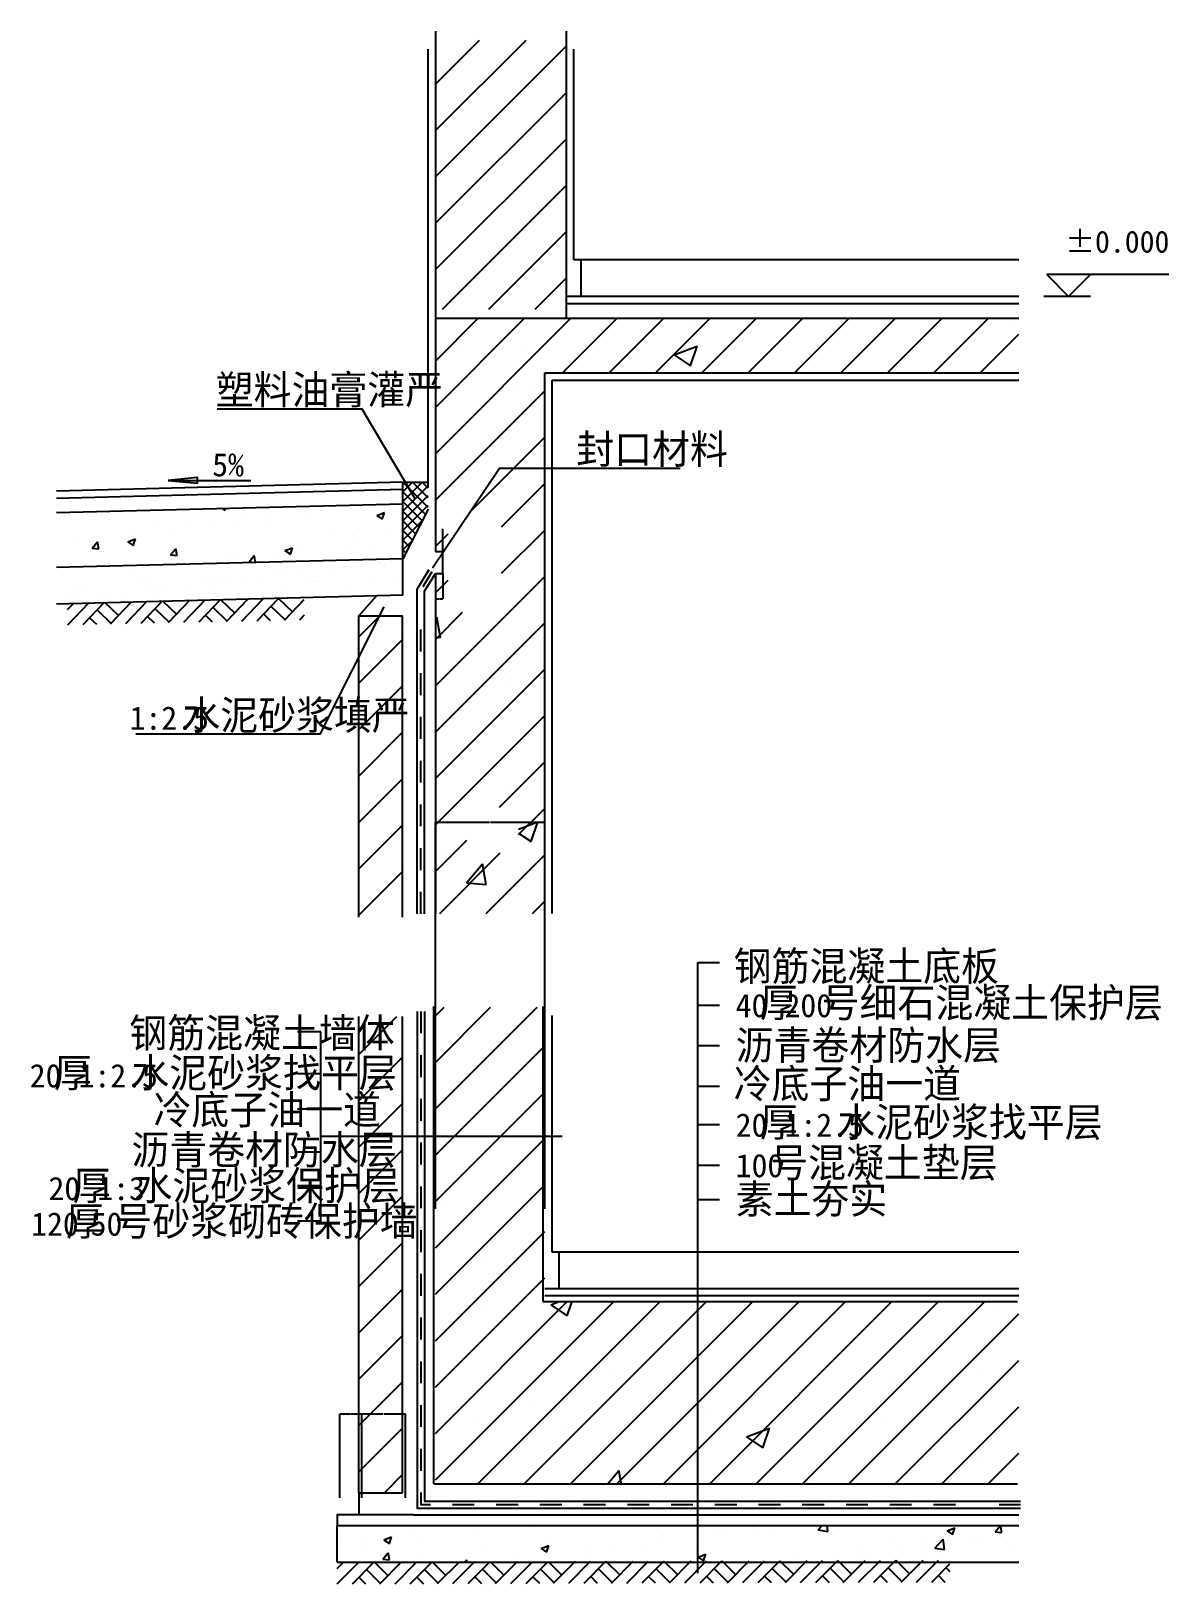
# Model space of a CAD drawing. Header units: metres. Extents: x 15418 to 18540, y 3566 to 7827.
import ezdxf

# ---------------------------------------------------------------- set-up
doc = ezdxf.new("R2010")
doc.units = ezdxf.units.M
for name, color, linetype in [('ZZ-1', 255, 'Continuous'), ('ZZ-11', 6, 'Continuous'), ('ZZ-3', 3, 'Continuous'), ('ZZ-5', 6, 'Continuous'), ('ZZ-6', 7, 'Continuous'), ('ZZ-7', 7, 'Continuous')]:
    doc.layers.add(name, color=color, linetype=linetype)
doc.dimstyles.get("Standard").update_dxf_attribs({"dimtxt": 2.5, "dimasz": 2.5, "dimexe": 1.25, "dimexo": 0.625, "dimtad": 1, "dimcen": 2.5, "dimazin": 3, "dimtfac": 1, "dimtmove": 0, "dimatfit": 3})

# ---------------------------------------------------------------- blocks, each defined once
blk = doc.blocks.new('170417083947348')
for p, q in [((310.37, 2474.12), (682.26, 2846.01)), ((310.37, 2601.4), (554.98, 2846.01)), ((310.37, 2728.68), (427.71, 2846.01)), ((659.54, 2696.01), (809.54, 2846.01)), ((786.82, 2696.01), (936.82, 2846.01)), ((914.1, 2696.01), (1064.1, 2846.01)), ((1020.54, 2821.54), (1020.54, 2821.54)), ((1041.38, 2696.01), (1191.38, 2846.01)), ((1168.66, 2696.01), (1318.66, 2846.01)), ((1295.94, 2696.01), (1445.94, 2846.01)), ((1423.22, 2696.01), (1573.22, 2846.01)), ((1550.5, 2696.01), (1700.5, 2846.01)), ((1677.78, 2696.01), (1827.78, 2846.01)), ((1894.1, 2839.76), (1894.1, 2839.76)), ((381.81, 2772.42), (381.81, 2772.42)), ((965.94, 2745.54), (1028.95, 2769.73)), ((1010.71, 2715.34), (1028.95, 2769.73)), ((1668.79, 2810.1), (1668.79, 2810.1)), ((1805.06, 2696.01), (1911.15, 2802.1)), ((553.09, 2754.06), (553.09, 2754.06)), ((862.25, 2752.12), (862.25, 2752.12)), ((965.94, 2745.54), (1010.7, 2715.34)), ((1100.4, 2735.27), (1100.4, 2735.27)), ((1342.69, 2731.82), (1342.69, 2731.82)), ((1823.13, 2711.52), (1823.13, 2711.52)), ((310.37, 2346.84), (610.37, 2646.84)), ((534.23, 2660.73), (534.23, 2660.73)), ((571.58, 2651.53), (571.58, 2651.53)), ((403.83, 2313.02), (610.37, 2519.56)), ((542.15, 2454.45), (542.15, 2454.45)), ((491.67, 2273.58), (610.37, 2392.28)), ((522.78, 2335.43), (522.78, 2335.43)), ((491.67, 2146.3), (610.37, 2265)), ((310.37, 2219.56), (345.59, 2254.78)), ((310.37, 1837.72), (610.37, 2137.72)), ((531.2, 2154.85), (531.2, 2154.85)), ((310.37, 2092.28), (345.59, 2127.5)), ((310.37, 1965), (385.13, 2039.76)), ((310.37, 2021.48), (314.29, 2026.15)), ((310.37, 1710.44), (610.37, 2010.44)), ((324.7, 1969.74), (314.3, 2026.15)), ((310.37, 1970.99), (324.7, 1969.74)), ((310.37, 1583.16), (610.37, 1883.16)), ((507.94, 1834.75), (507.94, 1834.75)), ((520.26, 1855.24), (520.26, 1855.24)), ((310.37, 1455.89), (610.37, 1755.89)), ((390.11, 1670.36), (390.11, 1670.36)), ((486.24, 1504.47), (610.37, 1628.61)), ((509.32, 1555.64), (509.32, 1555.64)), ((538.5, 1429.45), (610.37, 1501.33)), ((538.5, 1444.31), (590.98, 1464.46)), ((572.74, 1410.07), (590.99, 1464.46)), ((310.37, 1328.61), (396.16, 1414.39)), ((538.5, 1433.17), (572.74, 1410.07)), ((322.24, 1213.19), (488.12, 1379.08)), ((328.88, 1377.27), (328.88, 1377.27)), ((449.52, 1213.19), (610.37, 1374.05)), ((395.78, 1297.47), (439.17, 1349.18)), ((449.58, 1292.76), (439.17, 1349.18)), ((395.78, 1297.47), (449.58, 1292.76)), ((498.37, 1256.03), (498.37, 1256.03)), ((576.8, 1213.19), (610.37, 1246.77))]:
    blk.add_line(p, q)
blk = doc.blocks.new('X0')
for p, q in [((310.37, 310.37), (589.19, 589.19)), ((310.37, 437.65), (461.91, 589.19)), ((310.37, 564.93), (334.63, 589.19)), ((310.37, 183.09), (610.37, 483.09)), ((455, 439.6), (455, 439.6)), ((577.62, 399.85), (577.62, 399.85)), ((310.37, 55.81), (610.37, 355.81)), ((465.54, 357.22), (465.54, 357.22)), ((310.37, -71.46), (610.37, 228.54)), ((310.37, -198.74), (610.37, 101.26)), ((340.86, 44.87), (340.86, 44.87)), ((454.6, 57.62), (454.6, 57.62)), ((310.37, -326.02), (610.37, -26.02)), ((449.82, -107.52), (449.82, -107.52)), ((310.37, -453.3), (610.37, -153.3)), ((469.5, -141.19), (469.5, -141.19)), ((310.37, -707.86), (797.69, -220.54)), ((310.37, -580.58), (670.42, -220.54)), ((424.97, -720.54), (924.97, -220.54)), ((443.65, -241.99), (443.65, -241.99)), ((552.25, -720.54), (1052.25, -220.54)), ((627.22, -227.36), (644.98, -220.54)), ((627.22, -227.36), (671.98, -257.55)), ((671.98, -257.55), (684.4, -220.54)), ((672.49, -235.26), (672.49, -235.26)), ((679.53, -720.54), (1179.53, -220.54)), ((806.81, -720.54), (1306.81, -220.54)), ((934.09, -720.54), (1434.09, -220.54)), ((1061.37, -720.54), (1561.37, -220.54)), ((1188.65, -720.54), (1688.65, -220.54)), ((1315.93, -720.54), (1815.93, -220.54)), ((1443.21, -720.54), (1911.15, -252.6)), ((1843.27, -242.29), (1843.27, -242.29)), ((1318.41, -332.38), (1318.41, -332.38)), ((1570.49, -720.54), (1911.15, -379.88)), ((1816.85, -353.13), (1816.85, -353.13)), ((793.54, -422.48), (793.54, -422.48)), ((1362.25, -410.74), (1362.25, -410.74)), ((1795.59, -411.21), (1795.59, -411.21)), ((1570.29, -440.87), (1570.29, -440.87)), ((581.12, -498.08), (581.12, -498.08)), ((900.16, -474.11), (900.16, -474.11)), ((1697.77, -720.54), (1911.15, -507.16)), ((432.71, -541.59), (432.71, -541.59)), ((1001.89, -515.7), (1001.89, -515.7)), ((1061.56, -518.38), (1061.56, -518.38)), ((1542, -538.68), (1542, -538.68)), ((435.73, -590.24), (435.73, -590.24)), ((661.03, -560.57), (661.03, -560.57)), ((1164.43, -589.71), (1227.45, -565.52)), ((1164.43, -589.71), (1209.2, -619.91)), ((1209.2, -619.91), (1227.45, -565.53)), ((1825.05, -720.54), (1911.15, -634.44)), ((1805.9, -652.73), (1805.9, -652.73)), ((781.24, -720.54), (813.8, -681.74)), ((820.95, -720.54), (813.8, -681.74)), ((1351.31, -710.35), (1351.31, -710.35))]:
    blk.add_line(p, q)
blk = doc.blocks.new('X2')
for p, q in [((125.01, -847.01), (125.01, -847.01)), ((169.16, -849.21), (190.17, -841.14)), ((169.16, -849.21), (184.08, -859.27)), ((184.08, -859.27), (190.17, -841.14)), ((238.63, -832.05), (238.63, -832.05)), ((428.55, -835.99), (428.55, -835.99)), ((580.08, -816.79), (580.08, -816.79)), ((612.66, -840.54), (612.66, -840.54)), ((758.23, -811.44), (758.23, -811.44)), ((916.08, -850.8), (916.08, -850.8)), ((918.38, -818.21), (918.38, -818.21)), ((1078.52, -824.97), (1078.52, -824.97)), ((1105.54, -825.85), (1105.54, -825.85)), ((1180.65, -815.97), (1180.65, -815.97)), ((1193.63, -831.34), (1193.63, -831.34)), ((1238.67, -831.74), (1238.67, -831.74)), ((1298.39, -810.54), (1298.43, -810.57)), ((1298.43, -810.57), (1298.44, -810.54)), ((1360.24, -822.41), (1371.62, -810.54)), ((1360.24, -822.41), (1386.92, -826.54)), ((1386.92, -826.54), (1385.06, -810.54)), ((1398.82, -838.51), (1398.82, -838.51)), ((1558.96, -845.27), (1558.96, -845.27)), ((1650, -839.35), (1650, -839.35)), ((1680.41, -872.06), (1703.78, -847.71)), ((1707.09, -876.2), (1703.77, -847.71)), ((1714.64, -824.53), (1735.65, -816.46)), ((1714.64, -824.53), (1729.57, -834.59)), ((1719.11, -852.04), (1719.11, -852.04)), ((1729.57, -834.59), (1735.65, -816.46)), ((1783, -844.6), (1783, -844.6)), ((1805.39, -847.26), (1805.39, -847.26)), ((1846.3, -827.58), (1860.6, -810.54)), ((1846.3, -827.58), (1864.23, -829.15)), ((1858.1, -834.71), (1858.1, -834.71)), ((1864.23, -829.15), (1860.8, -810.54)), ((49.9, -856.9), (49.9, -856.9)), ((118.7, -879.61), (118.7, -879.61)), ((166.5, -902.63), (180.96, -885.39)), ((184.43, -904.2), (180.96, -885.39)), ((274.52, -857.11), (274.52, -857.11)), ((437.7, -870.57), (437.7, -870.57)), ((600.3, -873.23), (621.3, -865.17)), ((600.3, -873.23), (615.22, -883.3)), ((615.22, -883.3), (621.3, -865.17)), ((727.36, -875.64), (727.36, -875.64)), ((732.25, -894.16), (732.25, -894.16)), ((802.46, -865.75), (802.46, -865.75)), ((886.28, -873.04), (886.28, -873.04)), ((1031.44, -897.26), (1052.44, -889.2)), ((1037.81, -853.83), (1037.81, -853.83)), ((1046.36, -907.33), (1052.44, -889.2)), ((1404.81, -894.39), (1404.81, -894.39)), ((1475.05, -869.38), (1475.05, -869.38)), ((1479.91, -884.5), (1479.91, -884.5)), ((1495.54, -890.88), (1495.54, -890.88)), ((1593.53, -869.54), (1593.53, -869.54)), ((1651.36, -868.39), (1651.36, -868.39)), ((1680.41, -872.06), (1707.09, -876.2)), ((1879.26, -858.81), (1879.26, -858.81)), ((1896.85, -875.19), (1896.85, -875.19)), ((166.5, -902.63), (184.43, -904.2)), ((262.74, -900.6), (262.74, -900.6)), ((390.84, -910.54), (396.14, -904.22)), ((397.31, -910.54), (396.14, -904.22)), ((537.89, -900.59), (537.89, -900.59)), ((1031.44, -897.26), (1046.36, -907.32)), ((1300.09, -899.41), (1300.09, -899.41)), ((1344.01, -910.08), (1344.01, -910.08)), ((1721.89, -905.22), (1721.89, -905.22))]:
    blk.add_line(p, q)
blk = doc.blocks.new('X6')
for p, q in [((100.37, 1627.72), (157.85, 1685.2)), ((100.37, 1500.44), (220.37, 1620.44)), ((100.37, 1373.16), (220.37, 1493.16)), ((100.37, 1245.89), (220.37, 1365.89)), ((100.37, 1118.61), (220.37, 1238.61)), ((100.37, 991.33), (220.37, 1111.33)), ((100.37, 864.05), (220.37, 984.05)), ((100.27, 482.11), (204.48, 586.31)), ((100.27, 354.83), (220.27, 474.83)), ((100.27, 227.55), (220.27, 347.55)), ((100.27, 100.27), (220.27, 220.27)), ((100.27, -27.01), (220.27, 92.99)), ((100.27, -154.28), (220.27, -34.28)), ((100.27, -281.56), (220.27, -161.56)), ((100.27, -408.84), (220.27, -288.84)), ((100.27, -536.12), (220.27, -416.12)), ((100.27, -663.4), (220.27, -543.4)), ((170.42, -720.54), (220.27, -670.68))]:
    blk.add_line(p, q)
blk = doc.blocks.new('X1')
for p, q in [((148.41, 2394.07), (148.41, 2394.07)), ((-623.06, 2354.74), (-623.06, 2354.74)), ((-604.07, 2368.23), (-604.07, 2368.23)), ((-462.91, 2347.97), (-462.91, 2347.97)), ((-272.77, 2383.47), (-266.48, 2379.22)), ((-266.48, 2379.22), (-264.99, 2383.67)), ((-229.78, 2344.28), (-229.78, 2344.28)), ((-222.3, 2353.22), (-222.3, 2353.22)), ((-154.67, 2354.17), (-154.67, 2354.17)), ((-66.48, 2375.71), (-66.48, 2375.71)), ((-41.05, 2369.13), (-41.05, 2369.13)), ((149.74, 2365.26), (170.74, 2373.33)), ((149.74, 2365.26), (164.66, 2355.2)), ((164.66, 2355.2), (170.74, 2373.33)), ((-533.47, 2292.53), (-512.46, 2300.59)), ((-532.86, 2304.38), (-532.86, 2304.38)), ((-527.86, 2312.89), (-527.86, 2312.89)), ((-518.55, 2282.46), (-512.46, 2300.59)), ((-419.24, 2319.34), (-419.24, 2319.34)), ((-373.83, 2334.01), (-373.83, 2334.01)), ((-302.77, 2341.2), (-302.77, 2341.2)), ((-142.62, 2334.44), (-142.62, 2334.44)), ((17.53, 2327.67), (17.53, 2327.67)), ((83.36, 2309.36), (83.36, 2309.36)), ((177.67, 2320.9), (177.67, 2320.9)), ((-683.68, 2290.4), (-683.68, 2290.4)), ((-631.43, 2275.4), (-616.97, 2292.64)), ((-631.43, 2275.4), (-613.5, 2273.83)), ((-613.5, 2273.83), (-616.97, 2292.64)), ((-607.96, 2294.49), (-607.96, 2294.49)), ((-533.47, 2292.53), (-518.55, 2282.46)), ((-416.25, 2256.58), (-401.79, 2273.81)), ((-398.32, 2255.01), (-401.79, 2273.81)), ((-102.33, 2268.5), (-81.33, 2276.57)), ((-102.33, 2268.5), (-87.41, 2258.44)), ((-91.59, 2279.32), (-91.59, 2279.32)), ((-87.41, 2258.44), (-81.32, 2276.57)), ((-70.13, 2275.84), (-70.13, 2275.84)), ((69.49, 2275.75), (69.49, 2275.75)), ((83.9, 2296.97), (83.9, 2296.97)), ((144.59, 2285.64), (144.59, 2285.64)), ((-416.25, 2256.58), (-398.32, 2255.01)), ((-377.48, 2234.15), (-377.48, 2234.15)), ((-266.55, 2249.29), (-266.55, 2249.29)), ((-233.6, 2235.85), (-233.6, 2235.85)), ((-225.94, 2253.35), (-225.94, 2253.35)), ((-201.08, 2237.75), (-186.61, 2254.99)), ((-201.08, 2237.75), (-183.14, 2236.18)), ((-183.14, 2236.18), (-186.61, 2254.99)), ((-119.98, 2250.81), (-119.98, 2250.81))]:
    blk.add_line(p, q)
blk = doc.blocks.new('X4')
for p, q in [((-388.02, 1884.7), (-388.02, 1884.7)), ((-201.17, 1885.04), (-201.17, 1885.04)), ((-14.32, 1885.38), (-14.32, 1885.38)), ((28.29, 1876.46), (28.29, 1876.46)), ((58.97, 1896), (58.97, 1896)), ((59.52, 1880.58), (59.52, 1880.58)), ((108.3, 1887), (108.3, 1887)), ((158.28, 1891.7), (158.28, 1891.7)), ((172.53, 1885.72), (172.53, 1885.72)), ((189.79, 1897.73), (189.79, 1897.73)), ((-516.86, 1856.54), (-516.86, 1856.54)), ((-505.8, 1846.41), (-505.8, 1846.41)), ((-485.98, 1833.37), (-485.98, 1833.37)), ((-328.92, 1835.38), (-328.92, 1835.38)), ((-294.72, 1833.94), (-294.72, 1833.94)), ((-273.23, 1851.24), (-273.23, 1851.24)), ((-263.49, 1838.05), (-263.49, 1838.05)), ((-214.71, 1844.47), (-214.71, 1844.47)), ((-175.44, 1834.64), (-175.44, 1834.64)), ((-133.22, 1855.2), (-133.22, 1855.2)), ((-101.99, 1859.31), (-101.99, 1859.31)), ((-53.21, 1865.73), (-53.21, 1865.73)), ((-33.14, 1849.18), (-33.14, 1849.18)), ((-22.08, 1839.04), (-22.08, 1839.04)), ((-13.38, 1840.48), (-13.38, 1840.48)), ((143.67, 1842.48), (143.67, 1842.48)), ((210.48, 1843.87), (210.48, 1843.87)), ((-697.22, 1803.88), (-697.22, 1803.88)), ((-686.16, 1793.75), (-686.16, 1793.75)), ((-670.63, 1825.99), (-670.63, 1825.99)), ((-648.03, 1827.54), (-648.03, 1827.54)), ((-617.74, 1791.41), (-617.74, 1791.41)), ((-586.51, 1795.52), (-586.51, 1795.52)), ((-537.73, 1801.95), (-537.73, 1801.95)), ((-483.78, 1826.33), (-483.78, 1826.33)), ((-456.23, 1812.68), (-456.23, 1812.68)), ((-453.6, 1798.58), (-453.6, 1798.58)), ((-425, 1816.79), (-425, 1816.79)), ((-376.22, 1823.21), (-376.22, 1823.21)), ((-296.93, 1826.67), (-296.93, 1826.67)), ((-213.51, 1796.52), (-213.51, 1796.52)), ((-110.08, 1827.01), (-110.08, 1827.01)), ((76.76, 1827.35), (76.76, 1827.35)), ((-699.23, 1780.68), (-699.23, 1780.68))]:
    blk.add_line(p, q)
blk = doc.blocks.new('_ARROW')
blk.add_lwpolyline([(0, 0), (-1, 0.1), (-1, -0.1), (-1, -0.1), (0, 0)])
blk = doc.blocks.new('X5')
for p, q in [((221.03, 2058.8), (274.06, 2111.84)), ((221.03, 2085.32), (247.54, 2111.84)), ((290.37, 2042.49), (221.03, 2111.84)), ((221.03, 2032.29), (290.37, 2101.64)), ((290.37, 2069.01), (247.54, 2111.84)), ((290.37, 2095.52), (274.06, 2111.84)), ((282.98, 2023.36), (221.03, 2085.32)), ((221.03, 2005.77), (290.37, 2075.12)), ((274.03, 2005.8), (221.03, 2058.8)), ((221.03, 1979.26), (290.37, 2048.6)), ((265.08, 1988.24), (221.03, 2032.29)), ((256.12, 1970.68), (221.03, 2005.77)), ((221.03, 1952.74), (273.97, 2005.68)), ((247.17, 1953.11), (221.03, 1979.26)), ((238.21, 1935.55), (221.03, 1952.74)), ((221.03, 1926.22), (246.39, 1951.59)), ((229.26, 1917.99), (221.03, 1926.22))]:
    blk.add_line(p, q)
blk = doc.blocks.new('X3')
for p, q in [((306.47, 3361.17), (554.47, 3609.17)), ((306.47, 3488.45), (427.19, 3609.17)), ((306.47, 3233.89), (666.47, 3593.89)), ((306.47, 3106.61), (666.47, 3466.61)), ((306.47, 2979.34), (666.47, 3339.34)), ((325.17, 2870.76), (666.47, 3212.06)), ((452.45, 2870.76), (666.47, 3084.78)), ((579.73, 2870.76), (666.47, 2957.5))]:
    blk.add_line(p, q)
blk = doc.blocks.new('*D1')
for p, q in [((16265.59, 3802.51), (16265.59, 4033.08)), ((16265.84, 4033.08), (16294.59, 4033.08)), ((16296.59, 4033.08), (16325.34, 4033.08)), ((16325.59, 3802.51), (16325.59, 4033.08))]:
    blk.add_line(p, q)
at = {"layer": 'Defpoints'}
for p in [(16265.59, 4033.08), (16265.59, 3802.51), (16325.59, 3802.51)]:
    blk.add_point(p, dxfattribs=at)
at = {"layer": 'ZZ-3', "insert": (16295.59, 4033.08), "char_height": 1, "attachment_point": 5}
blk.add_mtext('60', dxfattribs=at)
blk = doc.blocks.new('*D2')
for p, q in [((16676.13, 5655.09), (16527.38, 5655.09)), ((16527.63, 4595.09), (16527.63, 5655.09)), ((16827.88, 5655.09), (16679.13, 5655.09)), ((16827.63, 4595.09), (16827.63, 5655.09))]:
    blk.add_line(p, q)
at = {"layer": 'Defpoints'}
for p in [(16827.63, 5655.09), (16527.63, 4595.09), (16827.63, 4595.09)]:
    blk.add_point(p, dxfattribs=at)
at = {"layer": 'ZZ-3', "insert": (16677.63, 5655.09), "char_height": 1, "attachment_point": 5}
blk.add_mtext('300', dxfattribs=at)
blk = doc.blocks.new('*D3')
for p, q in [((16325.59, 3802.51), (16325.59, 4033.08)), ((16325.84, 4033.08), (16384.09, 4033.08)), ((16387.09, 4033.08), (16445.34, 4033.08)), ((16445.59, 3802.51), (16445.59, 4033.08))]:
    blk.add_line(p, q)
at = {"layer": 'Defpoints'}
for p in [(16325.59, 4033.08), (16325.59, 3802.51), (16445.59, 3802.51)]:
    blk.add_point(p, dxfattribs=at)
at = {"layer": 'ZZ-3', "insert": (16385.59, 4033.08), "char_height": 1, "attachment_point": 5}
blk.add_mtext('120', dxfattribs=at)
blk = doc.blocks.new('*D4')
for p, q in [((16527.92, 6338.81), (16527.92, 6268.64)), ((16547.92, 6338.81), (16547.92, 6268.64)), ((16528.17, 6268.64), (16536.92, 6268.64)), ((16538.92, 6268.64), (16547.67, 6268.64))]:
    blk.add_line(p, q)
at = {"layer": 'Defpoints'}
for p in [(16527.92, 6338.81), (16547.92, 6338.81), (16527.92, 6268.64)]:
    blk.add_point(p, dxfattribs=at)
at = {"layer": 'ZZ-3', "insert": (16537.92, 6268.64), "char_height": 1, "attachment_point": 5}
blk.add_mtext('20', dxfattribs=at)
blk = doc.blocks.new('*D5')
for p, q in [((16547.27, 6461), (16547.02, 6461)), ((16547.52, 6338.35), (16547.52, 6461)), ((16547.52, 6398.35), (16547.52, 6461)), ((16547.52, 6461), (16547.52, 6461)), ((16547.77, 6461), (16548.02, 6461))]:
    blk.add_line(p, q)
at = {"layer": 'Defpoints'}
for p in [(16547.52, 6461), (16547.52, 6398.35), (16547.52, 6338.35)]:
    blk.add_point(p, dxfattribs=at)
at = {"layer": 'ZZ-3', "insert": (16547.52, 6462.125), "char_height": 1, "attachment_point": 5}
blk.add_mtext('0', dxfattribs=at)

msp = doc.modelspace()

# ---------------------------------------------------------------- linework, layer by layer
at = {"layer": 'ZZ-1'}
for p, q in [((16527.52, 7826.72), (16527.52, 6398.81)), ((16887.52, 7038.81), (16887.52, 7826.72)), ((16527.52, 7038.81), (18128.29, 7038.81)), ((16827.52, 6888.81), (18128.29, 6888.81)), ((16827.52, 5405.99), (16827.52, 6888.81)), ((16438.17, 6278.81), (16438.17, 6588.81)), ((16438.17, 6528.81), (15487.88, 6504.67)), ((16527.52, 6398.81), (16547.52, 6398.81)), ((16547.52, 6338.81), (16547.52, 6398.81)), ((16438.17, 6378.81), (15487.88, 6354.67)), ((16527.52, 6338.81), (16527.52, 5405.99)), ((16527.52, 6338.81), (16547.52, 6338.81)), ((16317.52, 5395.49), (16317.52, 6222.18)), ((16317.52, 6222.18), (16437.52, 6222.18)), ((16437.52, 5395.49), (16437.52, 6222.18)), ((16317.42, 3816.43), (16317.42, 5123.29)), ((16437.42, 3816.43), (16437.42, 5123.29)), ((16523.62, 3841.18), (16523.62, 5150.91)), ((16823.62, 4341.18), (16823.62, 5150.91)), ((16823.62, 4341.18), (18124.39, 4341.18)), ((16523.62, 3841.18), (18124.39, 3841.18)), ((16317.42, 3816.43), (16437.42, 3816.43)), ((16257.52, 3726.43), (18128.29, 3726.43)), ((16257.52, 3626.43), (16257.52, 3726.43)), ((16257.52, 3626.43), (18128.29, 3626.43))]:
    msp.add_line(p, q, dxfattribs=at)
at = {"layer": 'ZZ-11'}
for points in [[(16477.84, 5404.97), (16477.84, 6295.3), (16510.4, 6349.16)], [(16494.29, 6303.18), (16518.96, 6343.98)], [(16497.84, 5404.97), (16497.84, 6289.72), (16527.52, 6338.81)], [(16487.84, 6124.97), (16487.84, 6184.97)], [(16487.84, 6004.97), (16487.84, 6064.97)], [(16487.84, 5884.97), (16487.84, 5944.97)], [(16487.84, 5764.97), (16487.84, 5824.97)], [(16487.84, 5644.97), (16487.84, 5704.97)], [(16487.84, 5524.97), (16487.84, 5584.97)], [(16487.84, 5404.97), (16487.84, 5464.97)], [(16477.34, 5137.07), (16477.34, 3773.97), (18133.14, 3773.97)], [(16487.34, 5137.07), (16487.34, 5077.07)], [(16497.34, 5137.07), (16497.34, 3793.97), (18133.14, 3793.97)], [(16487.34, 5017.07), (16487.34, 4957.07)], [(16487.34, 4897.07), (16487.34, 4837.07)], [(16487.34, 4777.07), (16487.34, 4717.07)], [(16487.34, 4657.07), (16487.34, 4597.07)], [(16487.34, 4537.07), (16487.34, 4477.07)], [(16487.34, 4417.07), (16487.34, 4357.07)], [(16487.34, 4297.07), (16487.34, 4237.07)], [(16487.34, 4177.07), (16487.34, 4117.07)], [(16487.34, 4057.07), (16487.34, 3997.07)], [(16487.34, 3937.07), (16487.34, 3877.07)], [(16487.34, 3817.07), (16487.34, 3783.97), (16514.25, 3783.97)], [(16574.25, 3783.97), (16634.25, 3783.97)], [(16694.25, 3783.97), (16754.25, 3783.97)], [(16814.25, 3783.97), (16874.25, 3783.97)], [(16934.25, 3783.97), (16994.25, 3783.97)], [(17054.25, 3783.97), (17114.25, 3783.97)], [(17174.25, 3783.97), (17234.25, 3783.97)], [(17294.25, 3783.97), (17354.25, 3783.97)], [(17414.25, 3783.97), (17474.25, 3783.97)], [(17534.25, 3783.97), (17594.25, 3783.97)], [(17654.25, 3783.97), (17714.25, 3783.97)], [(17774.25, 3783.97), (17834.25, 3783.97)], [(17894.25, 3783.97), (17954.25, 3783.97)], [(18074.25, 3783.97), (18133.14, 3783.97)]]:
    msp.add_lwpolyline(points, dxfattribs=at)
at = {"layer": 'ZZ-3'}
for p, q in [((18540.28, 7158.81), (18204.85, 7158.81)), ((18264.85, 7098.81), (18204.85, 7158.81)), ((18324.85, 7158.81), (18264.85, 7098.81)), ((18324.85, 7098.81), (18196.57, 7098.81)), ((17247.66, 3595.73), (17247.66, 5271.41)), ((17247.66, 5271.41), (17306.94, 5271.41)), ((17247.66, 5154.7), (17306.94, 5154.7)), ((16213.24, 5081.09), (16149.47, 5081.09)), ((16213.24, 4558.61), (16213.24, 5081.09)), ((17247.66, 5043.54), (17306.94, 5043.54)), ((16213.24, 4965.68), (16149.47, 4965.68)), ((17247.66, 4932.39), (17306.94, 4932.39)), ((16213.24, 4868.62), (16149.47, 4868.62)), ((17247.66, 4826.79), (17306.94, 4826.79)), ((16874.94, 4794.28), (16213.24, 4794.28)), ((16213.24, 4750.58), (16149.47, 4750.58)), ((17247.66, 4715.63), (17306.94, 4715.63)), ((16213.24, 4658.77), (16149.47, 4658.77)), ((17247.66, 4621.15), (17306.94, 4621.15)), ((16213.24, 4561.72), (16149.47, 4561.72))]:
    msp.add_line(p, q, dxfattribs=at)
for points in [[(16472.03, 6543.44), (16326.59, 6789.64), (15928.85, 6789.64)], [(16519.66, 6354.22), (16703.55, 6627.17), (17199.25, 6627.17)], [(15794.33, 6594.12), (16021.44, 6594.12)], [(16385.95, 6246.82), (16210.76, 5897.4), (15705.53, 5897.4)]]:
    msp.add_lwpolyline(points, dxfattribs=at)
at = {"layer": 'ZZ-5'}
for p, q in [((16507.52, 6574.83), (16507.52, 7777.22)), ((16907.52, 7198.81), (16907.52, 7777.22)), ((18128.29, 7198.81), (16907.52, 7198.81)), ((16927.52, 7098.81), (16927.52, 7198.81)), ((16847.52, 6868.81), (18128.29, 6868.81)), ((16847.52, 5405.99), (16847.52, 6868.81)), ((16438.17, 6588.81), (16507.52, 6588.81)), ((16507.52, 6514.83), (16438.17, 6378.81)), ((16847.52, 4476.43), (16847.52, 5126.16)), ((18128.29, 4476.43), (16847.52, 4476.43)), ((16867.52, 4376.43), (16867.52, 4476.43))]:
    msp.add_line(p, q, dxfattribs=at)
at = {"layer": 'ZZ-7'}
for p, q in [((18128.29, 7098.81), (16887.52, 7098.81)), ((18128.29, 7078.81), (16887.52, 7078.81)), ((16438.17, 6588.81), (15487.88, 6564.67)), ((16438.17, 6568.81), (15487.88, 6544.67)), ((16438.17, 6278.81), (15487.88, 6254.67)), ((15720.18, 6202.09), (15778.85, 6263.39)), ((15778.85, 6263.39), (15817.16, 6226.72)), ((15795.16, 6203.73), (15853.83, 6265.04)), ((15837.15, 6204.66), (15895.82, 6265.96)), ((15879.14, 6205.58), (15937.81, 6266.88)), ((15937.81, 6266.88), (15976.12, 6230.22)), ((15954.12, 6207.23), (16012.79, 6268.53)), ((15996.11, 6208.15), (16054.78, 6269.46)), ((16038.1, 6209.07), (16096.77, 6270.38)), ((16096.77, 6270.38), (16135.09, 6233.71)), ((16113.09, 6210.72), (16167.07, 6267.14)), ((16317.52, 6222.18), (16367.51, 6278.81)), ((15518.31, 6239.66), (15535.91, 6258.05)), ((15519.23, 6197.67), (15577.9, 6258.97)), ((15561.22, 6198.59), (15619.89, 6259.9)), ((15599.35, 6238.44), (15637.67, 6201.77)), ((15619.89, 6259.9), (15658.2, 6223.23)), ((15636.2, 6200.24), (15694.87, 6261.54)), ((15678.19, 6201.16), (15736.86, 6262.47)), ((15737.78, 6220.48), (15756.17, 6202.88)), ((15758.31, 6241.93), (15796.63, 6205.27)), ((15896.74, 6223.97), (15915.13, 6206.37)), ((15917.28, 6245.43), (15955.59, 6208.76)), ((16055.7, 6227.47), (16074.09, 6209.87)), ((16076.24, 6248.92), (16114.55, 6212.25)), ((16155.08, 6211.64), (16168, 6225.15)), ((15578.82, 6216.98), (15597.21, 6199.38)), ((18128.29, 4376.43), (16827.52, 4376.43)), ((18128.29, 4356.43), (16827.52, 4356.43)), ((16317.42, 3816.43), (16317.42, 3756.43)), ((16467.52, 3756.43), (18128.29, 3756.43)), ((16257.57, 3608.43), (16275.52, 3626.49)), ((16257.71, 3566.43), (16317.52, 3626.62)), ((16299.71, 3566.57), (16359.52, 3626.76)), ((16359.52, 3626.76), (16397.14, 3589.37)), ((16374.71, 3566.8), (16434.52, 3626.99)), ((16416.71, 3566.94), (16476.52, 3627.13)), ((16458.71, 3567.07), (16518.52, 3627.26)), ((16518.52, 3627.26), (16556.13, 3589.88)), ((16533.71, 3567.31), (16593.52, 3627.5)), ((16575.71, 3567.44), (16635.52, 3627.63)), ((16617.71, 3567.57), (16677.51, 3627.76)), ((16677.51, 3627.76), (16715.13, 3590.38)), ((16692.7, 3567.81), (16752.51, 3628)), ((16734.7, 3567.94), (16794.51, 3628.13)), ((16776.7, 3568.08), (16836.51, 3628.27)), ((16836.51, 3628.27), (16874.13, 3590.88)), ((16851.7, 3568.31), (16911.51, 3628.5)), ((16893.7, 3568.45), (16953.51, 3628.64)), ((16935.7, 3568.58), (16995.51, 3628.77)), ((16995.51, 3628.77), (17033.13, 3591.39)), ((17010.7, 3568.82), (17070.51, 3629.01)), ((17052.7, 3568.95), (17112.51, 3629.14)), ((17094.7, 3569.08), (17154.51, 3629.27)), ((17154.51, 3629.27), (17192.13, 3591.89)), ((17169.7, 3569.32), (17229.51, 3629.51)), ((17211.7, 3569.45), (17271.51, 3629.64)), ((17253.7, 3569.59), (17313.51, 3629.77)), ((17313.51, 3629.77), (17351.13, 3592.39)), ((17328.7, 3569.82), (17388.51, 3630.01)), ((17370.7, 3569.96), (17430.51, 3630.15)), ((17412.7, 3570.09), (17472.51, 3630.28)), ((17472.51, 3630.28), (17510.13, 3592.9)), ((17487.7, 3570.33), (17547.51, 3630.52)), ((17529.7, 3570.46), (17589.51, 3630.65)), ((17571.7, 3570.59), (17631.51, 3630.78)), ((17631.51, 3630.78), (17669.13, 3593.4)), ((17646.7, 3570.83), (17706.51, 3631.02)), ((17688.7, 3570.96), (17748.51, 3631.15)), ((17730.7, 3571.09), (17790.51, 3631.28)), ((17790.51, 3631.28), (17828.13, 3593.9)), ((17805.7, 3571.33), (17865.51, 3631.52)), ((17847.7, 3571.47), (17907.51, 3631.65)), ((17889.7, 3571.6), (17939.07, 3621.28)), ((16317.65, 3584.62), (16335.71, 3566.68)), ((16338.58, 3605.69), (16376.2, 3568.31)), ((16476.65, 3585.13), (16494.71, 3567.18)), ((16497.58, 3606.19), (16535.2, 3568.81)), ((16635.65, 3585.63), (16653.71, 3567.69)), ((16656.58, 3606.7), (16694.2, 3569.31)), ((16794.65, 3586.13), (16812.7, 3568.19)), ((16815.58, 3607.2), (16853.2, 3569.82)), ((16953.65, 3586.64), (16971.7, 3568.69)), ((16974.58, 3607.7), (17012.2, 3570.32)), ((17112.65, 3587.14), (17130.7, 3569.2)), ((17133.58, 3608.21), (17171.2, 3570.82)), ((17271.64, 3587.64), (17289.7, 3569.7)), ((17292.58, 3608.71), (17330.2, 3571.33)), ((17430.64, 3588.15), (17448.7, 3570.2)), ((17451.58, 3609.21), (17489.2, 3571.83)), ((17589.64, 3588.65), (17607.7, 3570.71)), ((17610.58, 3609.71), (17648.2, 3572.33)), ((17748.64, 3589.15), (17766.7, 3571.21)), ((17769.58, 3610.22), (17807.19, 3572.84)), ((17907.64, 3589.65), (17925.7, 3571.71)), ((17928.58, 3610.72), (17939.13, 3600.23))]:
    msp.add_line(p, q, dxfattribs=at)
msp.add_lwpolyline([(16467.52, 3756.43), (16257.52, 3756.43), (16257.52, 3726.43)], dxfattribs=at)

# ---------------------------------------------------------------- block references
at = {"layer": 'ZZ-3', "xscale": 80, "yscale": 80, "zscale": 80, "rotation": 180}
msp.add_blockref('_ARROW', (15794.33, 6594.12), dxfattribs=at)
at = {"layer": 'ZZ-7'}
for name, p in [('X3', (16221.71, 4192.8)), ('170417083947348', (16217.14, 4192.8)), ('X5', (16217.14, 4476.97)), ('X1', (16217.14, 4132.8)), ('X4', (16217.14, 4476.97)), ('X6', (16217.14, 4536.97)), ('X0', (16217.14, 4559.74)), ('X2', (16217.14, 4536.97))]:
    msp.add_blockref(name, p, dxfattribs=at)

# ---------------------------------------------------------------- texts
at = {"layer": 'ZZ-3'}
msp.add_text('%%p0.000', height=60, dxfattribs=at).set_placement((18255.78, 7218.81))
at = {"layer": 'ZZ-6'}
for s, height, p in [('塑料油膏灌严', 80, (15924.67, 6802.79)), ('封口材料', 80, (16914.09, 6639.71)), ('5%', 64, (15915.21, 6605.1)), ('1:2.5', 64, (15688.36, 5909.95)), ('水泥砂浆填严', 80, (15833.21, 5909.95)), ('钢筋混凝土底板', 80, (17345.87, 5221.39)), ('厚', 80, (17417.78, 5121.35)), ('号细石混凝土保护层', 80, (17587.36, 5121.35)), ('40', 64, (17351.43, 5121.35)), ('200', 64, (17485.45, 5121.35)), ('钢筋混凝土墙体', 80, (15687.64, 5038.15)), ('沥青卷材防水层', 80, (17351.43, 5004.64)), ('20', 64, (15414.36, 4928.88)), ('厚', 80, (15480.71, 4928.88)), ('1:2.5', 64, (15548.38, 4928.88)), ('水泥砂浆找平层', 80, (15693.23, 4928.88)), ('冷底子油一道', 80, (17345.87, 4899.04)), ('冷底子油一道', 80, (15754.04, 4827.34)), ('20', 64, (17351.43, 4793.44)), ('厚', 80, (17417.78, 4793.44)), ('1:2.5', 64, (17485.45, 4793.44)), ('水泥砂浆找平层', 80, (17630.3, 4793.44)), ('沥青卷材防水层', 80, (15693.39, 4717.83)), ('号混凝土垫层', 80, (17446.03, 4682.28)), ('100', 64, (17351.43, 4682.28)), ('厚', 80, (15532.23, 4619.34)), ('水泥砂浆保护层', 80, (15701.82, 4619.34)), ('20', 64, (15465.88, 4619.34)), ('1:3', 64, (15599.9, 4619.34)), ('素土夯实', 80, (17351.43, 4582.24)), ('厚', 80, (15513.88, 4521.88)), ('号砂浆砌砖保护墙', 80, (15646.9, 4521.88)), ('120', 64, (15418.28, 4521.88)), ('50', 64, (15581.56, 4521.88))]:
    msp.add_text(s, height=height, dxfattribs=at).set_placement(p)

# ---------------------------------------------------------------- dimensions: what is measured, and where the dimension line sits
at = {"layer": 'ZZ-3'}
for base, p1, p2, picture, middle in [((16547.52, 6461), (16547.52, 6338.35), (16547.52, 6398.35), '*D5', (16547.52, 6462.125)), ((16527.92, 6268.64), (16527.92, 6338.81), (16547.92, 6338.81), '*D4', (16537.92, 6268.64)), ((16827.63, 5655.09), (16827.63, 4595.09), (16527.63, 4595.09), '*D2', (16677.63, 5655.09)), ((16265.59, 4033.08), (16265.59, 3802.51), (16325.59, 3802.51), '*D1', (16295.59, 4033.08)), ((16325.59, 4033.08), (16325.59, 3802.51), (16445.59, 3802.51), '*D3', (16385.59, 4033.08))]:
    dim = msp.add_linear_dim(base=base, p1=p1, p2=p2, dimstyle='Standard', dxfattribs=at)
    dim.commit()
    dim.dimension.update_dxf_attribs({"geometry": picture, "text_midpoint": middle})

doc.saveas('drawing.dxf')
